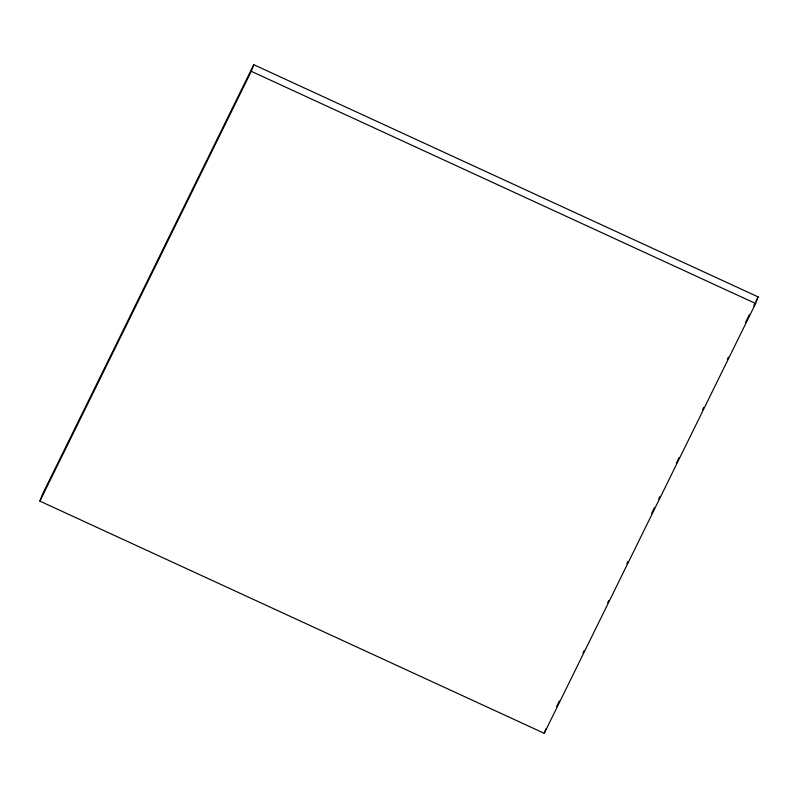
<?xml version="1.0" encoding="UTF-8"?>
<svg xmlns="http://www.w3.org/2000/svg" width="798" height="798" viewBox="0 0 798 798"><rect width="100%" height="100%" fill="white"/><g stroke="black" fill="none" stroke-linecap="round" stroke-linejoin="round"><path stroke-width="1.2" d="M39.9 501.124L42.374 494.491L253.754 64.688L758.1 296.876L755.626 303.509L544.246 733.312L39.9 501.124L251.28 71.311L253.754 64.688M544.246 733.312L545.902 728.893M556.605 706.589L559.348 701.003M582.959 653.003L584.056 650.769M607.667 602.769L608.764 600.535M626.879 563.697L627.976 561.463M651.587 513.453L654.33 507.877M658.729 498.94L659.826 496.715M676.295 463.219L679.038 457.643M702.649 409.633L703.746 407.399M727.357 359.399L728.454 357.165M745.472 322.562L749.312 314.741M753.711 305.814L754.808 303.579M755.905 301.345L758.1 296.876M251.28 71.311L755.626 303.509"/></g></svg>
